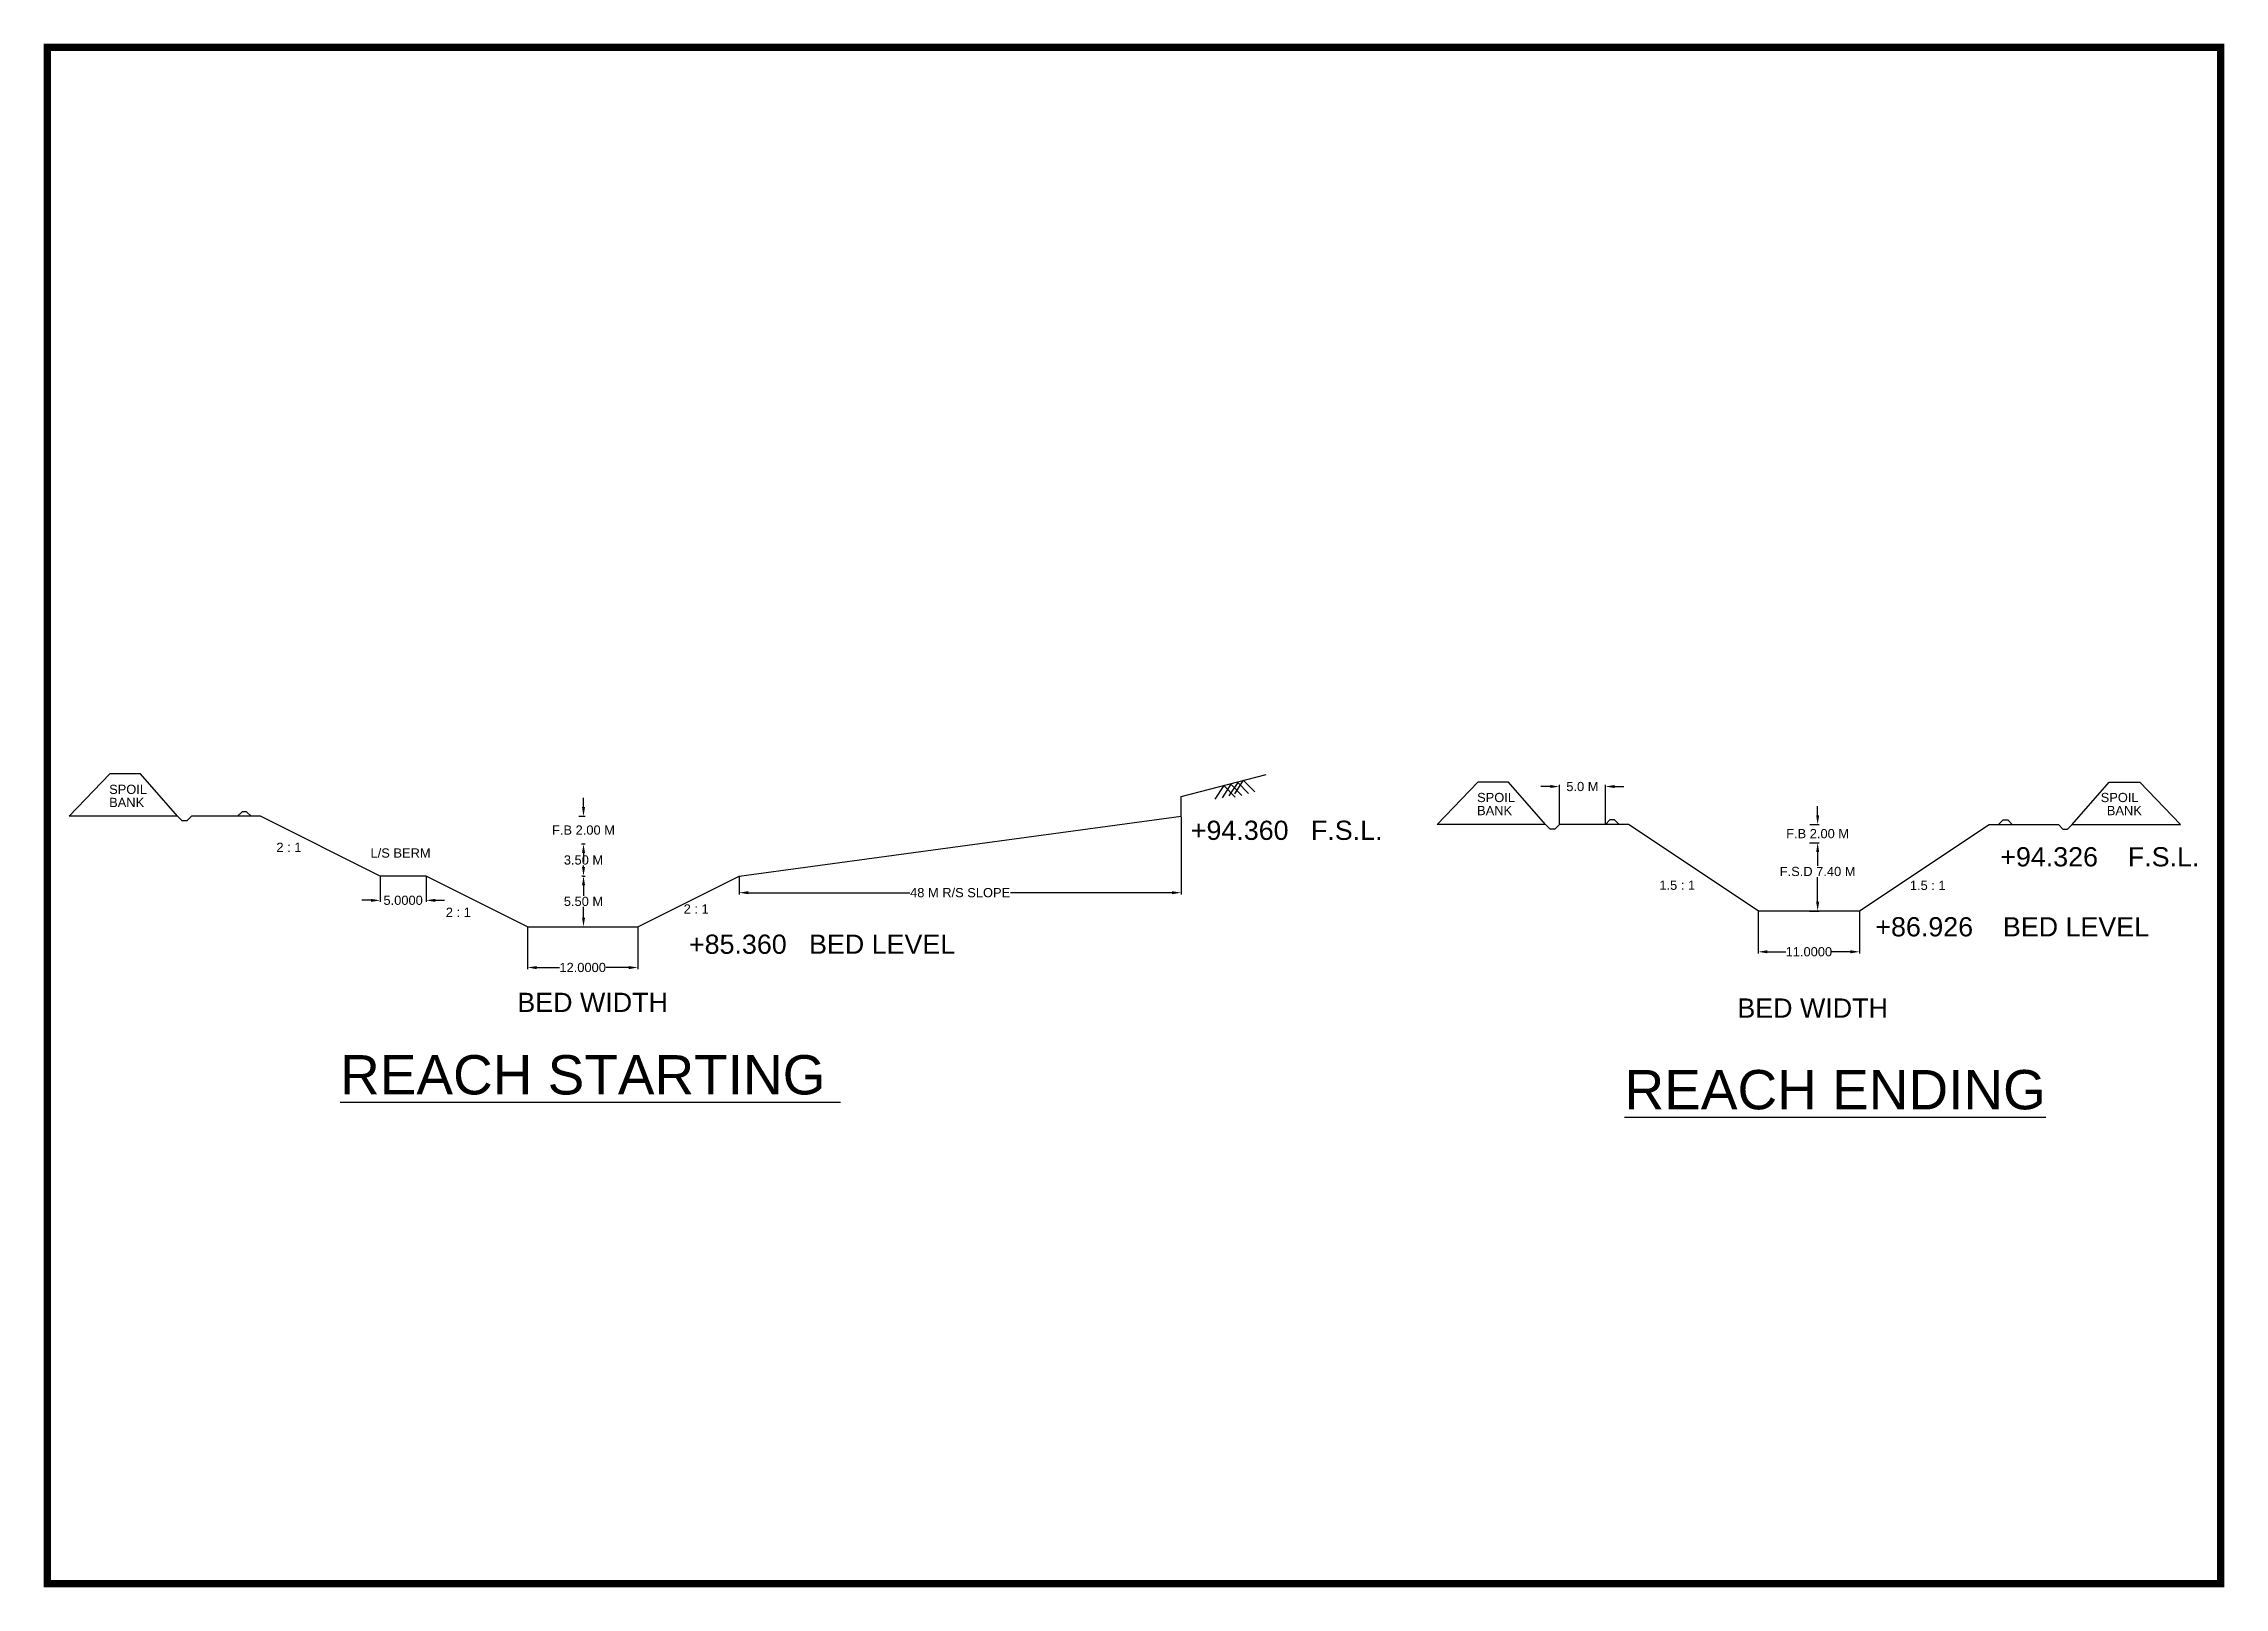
# Model space of a CAD drawing. Header units: inches. Extents: x 27 to 264, y 25 to 193.
import ezdxf

# ---------------------------------------------------------------- set-up
doc = ezdxf.new("R2010")
doc.units = ezdxf.units.IN
doc.header["$MEASUREMENT"] = 0
doc.layers.add('TEXT', color=5, linetype='Continuous')
doc.styles.get("Standard").update_dxf_attribs({"font": 'arial.ttf'})
doc.dimstyles.get("Standard").update_dxf_attribs({"dimtxt": 0.18, "dimasz": 0.18, "dimexe": 0.18, "dimexo": 0.0625, "dimgap": 0.09, "dimtad": 0, "dimtih": 1, "dimtoh": 1, "dimdec": 4, "dimzin": 0, "dimdsep": 46, "dimtxsty": 'Standard', "dimcen": 0.09, "dimadec": 0, "dimazin": 0, "dimtfac": 1, "dimtdec": 4, "dimtofl": 0, "dimtmove": 0, "dimatfit": 3, "dimfxl": 0, "dimtolj": 1, "dimtzin": 0, "dimarcsym": 0})

# ---------------------------------------------------------------- blocks, each defined once
blk = doc.blocks.new('*D3')
at = {"color": 0, "lineweight": -2}
for p, q in [((79.96, 96.71), (79.96, 92.16)), ((91.96, 96.71), (91.96, 92.16)), ((80.96, 92.34), (83.45, 92.34)), ((90.96, 92.34), (88.47, 92.34))]:
    blk.add_line(p, q, dxfattribs=at)
at = {"color": 0}
for points in [[(80.96, 92.5), (80.96, 92.17), (79.96, 92.34)], [(90.96, 92.5), (90.96, 92.17), (91.96, 92.34)]]:
    blk.add_solid(points, dxfattribs=at)
at = {"layer": 'Defpoints', "color": 0}
for p in [(79.96, 96.77), (91.96, 96.77), (91.96, 92.34)]:
    blk.add_point(p, dxfattribs=at)
at = {"color": 0, "insert": (85.96, 92.34), "char_height": 1, "attachment_point": 5}
blk.add_mtext('\\A1;12.0000', dxfattribs=at)
blk = doc.blocks.new('*D4')
at = {"color": 0, "lineweight": -2}
for p, q in [((86.02, 102.27), (86.23, 102.27)), ((86.05, 101.27), (86.05, 100.12)), ((86.05, 97.77), (86.05, 98.92)), ((86.02, 96.77), (86.23, 96.77))]:
    blk.add_line(p, q, dxfattribs=at)
at = {"color": 0}
for points in [[(85.89, 101.27), (86.22, 101.27), (86.05, 102.27)], [(85.89, 97.77), (86.22, 97.77), (86.05, 96.77)]]:
    blk.add_solid(points, dxfattribs=at)
at = {"layer": 'Defpoints', "color": 0}
for p in [(85.96, 102.27), (86.05, 102.27), (85.96, 96.77)]:
    blk.add_point(p, dxfattribs=at)
at = {"color": 0, "insert": (86.05, 99.52), "char_height": 1, "attachment_point": 5}
blk.add_mtext('\\A1;5.50 M', dxfattribs=at)
blk = doc.blocks.new('*D1')
at = {"color": 0, "lineweight": -2}
for p, q in [((85.84, 105.77), (86.23, 105.77)), ((86.05, 104.77), (86.05, 104.62)), ((85.99, 102.27), (85.87, 102.27)), ((86.05, 103.27), (86.05, 103.42))]:
    blk.add_line(p, q, dxfattribs=at)
at = {"color": 0}
for points in [[(85.89, 104.77), (86.22, 104.77), (86.05, 105.77)], [(85.89, 103.27), (86.22, 103.27), (86.05, 102.27)]]:
    blk.add_solid(points, dxfattribs=at)
at = {"layer": 'Defpoints', "color": 0}
for p in [(85.77, 105.77), (86.05, 105.77), (86.05, 102.27)]:
    blk.add_point(p, dxfattribs=at)
at = {"color": 0, "insert": (86.05, 104.02), "char_height": 1, "attachment_point": 5}
blk.add_mtext('\\A1;3.50 M', dxfattribs=at)
blk = doc.blocks.new('*D2')
at = {"color": 0, "lineweight": -2}
for p, q in [((86.05, 109.77), (86.05, 110.77)), ((85.53, 108.77), (86.23, 108.77)), ((85.9, 105.77), (86.23, 105.77)), ((86.05, 104.77), (86.05, 103.77))]:
    blk.add_line(p, q, dxfattribs=at)
at = {"color": 0}
for points in [[(85.89, 109.77), (86.22, 109.77), (86.05, 108.77)], [(85.89, 104.77), (86.22, 104.77), (86.05, 105.77)]]:
    blk.add_solid(points, dxfattribs=at)
at = {"layer": 'Defpoints', "color": 0}
for p in [(85.46, 108.77), (85.84, 105.77), (86.05, 105.77)]:
    blk.add_point(p, dxfattribs=at)
at = {"color": 0, "insert": (86.05, 107.27), "char_height": 1, "attachment_point": 5}
blk.add_mtext('\\A1;F.B 2.00 M', dxfattribs=at)
blk = doc.blocks.new('*D5')
at = {"color": 0, "lineweight": -2}
for p, q in [((150.96, 108.71), (150.96, 100.29)), ((102.96, 102.21), (102.96, 100.29)), ((103.96, 100.47), (121.48, 100.47)), ((149.96, 100.47), (132.44, 100.47))]:
    blk.add_line(p, q, dxfattribs=at)
at = {"color": 0}
for points in [[(103.96, 100.64), (103.96, 100.3), (102.96, 100.47)], [(149.96, 100.64), (149.96, 100.3), (150.96, 100.47)]]:
    blk.add_solid(points, dxfattribs=at)
at = {"layer": 'Defpoints', "color": 0}
for p in [(150.96, 108.77), (102.96, 102.27), (150.96, 100.47)]:
    blk.add_point(p, dxfattribs=at)
at = {"color": 0, "insert": (126.96, 100.47), "char_height": 1, "attachment_point": 5}
blk.add_mtext('\\A1;48 M R/S SLOPE', dxfattribs=at)
blk = doc.blocks.new('*D6')
at = {"color": 0, "lineweight": -2}
for p, q in [((63.96, 102.21), (63.96, 99.46)), ((68.96, 102.21), (68.96, 99.46)), ((62.96, 99.64), (61.96, 99.64)), ((69.96, 99.64), (70.96, 99.64))]:
    blk.add_line(p, q, dxfattribs=at)
at = {"color": 0}
for points in [[(62.96, 99.8), (62.96, 99.47), (63.96, 99.64)], [(69.96, 99.8), (69.96, 99.47), (68.96, 99.64)]]:
    blk.add_solid(points, dxfattribs=at)
at = {"layer": 'Defpoints', "color": 0}
for p in [(63.96, 102.27), (68.96, 102.27), (63.96, 99.64)]:
    blk.add_point(p, dxfattribs=at)
at = {"color": 0, "insert": (66.46, 99.64), "char_height": 1, "attachment_point": 5}
blk.add_mtext('\\A1;5.0000', dxfattribs=at)
blk = doc.blocks.new('*D8')
at = {"color": 0, "lineweight": -2}
for p, q in [((213.65, 98.42), (213.65, 93.87)), ((224.65, 98.42), (224.65, 93.87)), ((214.65, 94.05), (216.64, 94.05)), ((223.65, 94.05), (221.65, 94.05))]:
    blk.add_line(p, q, dxfattribs=at)
at = {"color": 0}
for points in [[(214.65, 94.22), (214.65, 93.88), (213.65, 94.05)], [(223.65, 94.22), (223.65, 93.88), (224.65, 94.05)]]:
    blk.add_solid(points, dxfattribs=at)
at = {"layer": 'Defpoints', "color": 0}
for p in [(213.65, 98.48), (224.65, 98.48), (224.65, 94.05)]:
    blk.add_point(p, dxfattribs=at)
at = {"color": 0, "insert": (219.15, 94.05), "char_height": 1, "attachment_point": 5}
blk.add_mtext('\\A1;11.0000', dxfattribs=at)
blk = doc.blocks.new('*D9')
at = {"color": 0, "lineweight": -2}
for p, q in [((219.21, 105.88), (220.28, 105.88)), ((220.1, 104.88), (220.1, 103.38)), ((220.1, 99.48), (220.1, 102.17)), ((219.21, 98.48), (220.28, 98.48))]:
    blk.add_line(p, q, dxfattribs=at)
at = {"color": 0}
for points in [[(219.94, 104.88), (220.27, 104.88), (220.1, 105.88)], [(219.94, 99.48), (220.27, 99.48), (220.1, 98.48)]]:
    blk.add_solid(points, dxfattribs=at)
at = {"layer": 'Defpoints', "color": 0}
for p in [(219.15, 105.88), (220.1, 105.88), (219.15, 98.48)]:
    blk.add_point(p, dxfattribs=at)
at = {"color": 0, "insert": (220.1, 102.77), "char_height": 1, "attachment_point": 5}
blk.add_mtext('\\A1;F.S.D 7.40 M', dxfattribs=at)
blk = doc.blocks.new('*D7')
at = {"color": 0, "lineweight": -2}
for p, q in [((220.1, 108.88), (220.1, 109.88)), ((219.27, 107.88), (220.28, 107.88)), ((219.27, 105.88), (220.28, 105.88)), ((220.1, 104.88), (220.1, 103.88))]:
    blk.add_line(p, q, dxfattribs=at)
at = {"color": 0}
for points in [[(219.94, 108.88), (220.27, 108.88), (220.1, 107.88)], [(219.94, 104.88), (220.27, 104.88), (220.1, 105.88)]]:
    blk.add_solid(points, dxfattribs=at)
at = {"layer": 'Defpoints', "color": 0}
for p in [(219.21, 107.88), (220.1, 107.88), (219.21, 105.88)]:
    blk.add_point(p, dxfattribs=at)
at = {"color": 0, "insert": (220.1, 106.88), "char_height": 1, "attachment_point": 5}
blk.add_mtext('\\A1;F.B 2.00 M', dxfattribs=at)
blk = doc.blocks.new('*D10')
at = {"color": 0, "lineweight": -2}
for p, q in [((191.05, 112), (190.05, 112)), ((192.05, 107.95), (192.05, 112.18)), ((197.05, 107.95), (197.05, 112.18)), ((198.05, 112), (199.05, 112))]:
    blk.add_line(p, q, dxfattribs=at)
at = {"color": 0}
for points in [[(191.05, 112.17), (191.05, 111.84), (192.05, 112)], [(198.05, 112.17), (198.05, 111.84), (197.05, 112)]]:
    blk.add_solid(points, dxfattribs=at)
at = {"layer": 'Defpoints', "color": 0}
for p in [(192.05, 112), (192.05, 107.88), (197.05, 107.88)]:
    blk.add_point(p, dxfattribs=at)
at = {"color": 0, "insert": (194.55, 112), "char_height": 1, "attachment_point": 5}
blk.add_mtext('\\A1;5.0 M', dxfattribs=at)

msp = doc.modelspace()

# ---------------------------------------------------------------- linework, layer by layer
at = {"color": 106}
for p, q in [((34.59435, 113.37966), (30.19372, 108.76969)), ((37.94285, 113.37966), (34.59435, 113.37966)), ((41.95969, 108.76969), (37.94285, 113.37966)), ((150.95969, 110.92718), (160.21205, 113.2994)), ((155.58587, 112.11329), (154.62167, 110.64267)), ((156.38048, 112.25446), (155.41628, 110.78384)), ((155.58587, 112.11329), (156.84455, 110.84026)), ((157.10742, 112.45595), (156.14322, 110.98533)), ((156.38048, 112.25446), (157.57492, 111.04641)), ((157.7132, 112.69795), (156.749, 111.22734)), ((157.10742, 112.45595), (158.299, 111.25078)), ((157.7132, 112.69795), (158.95969, 111.43727)), ((183.18073, 112.49423), (178.7801, 107.88427)), ((186.52923, 112.49423), (183.18073, 112.49423)), ((190.54607, 107.88427), (186.52923, 112.49423)), ((247.74607, 107.88427), (251.7629, 112.49423)), ((251.7629, 112.49423), (255.1114, 112.49423)), ((255.1114, 112.49423), (259.51203, 107.88427)), ((48.95969, 109.26969), (48.45969, 108.76969)), ((49.45969, 109.26969), (48.95969, 109.26969)), ((49.45969, 109.26969), (49.95969, 108.76969)), ((150.95969, 108.76969), (150.95969, 110.92718)), ((41.95969, 108.76969), (30.19372, 108.76969)), ((42.45969, 108.26969), (41.95969, 108.76969)), ((42.95969, 108.26969), (42.45969, 108.26969)), ((42.95969, 108.26969), (43.45969, 108.76969)), ((50.95969, 108.76969), (43.45969, 108.76969)), ((63.95969, 102.26969), (50.95969, 108.76969)), ((102.95969, 102.26969), (150.95969, 108.76969)), ((190.54607, 107.88427), (178.7801, 107.88427)), ((191.04607, 107.38427), (190.54607, 107.88427)), ((191.54607, 107.38427), (191.04607, 107.38427)), ((191.54607, 107.38427), (192.04607, 107.88427)), ((199.54607, 107.88427), (192.04607, 107.88427)), ((197.54607, 108.38427), (197.04607, 107.88427)), ((198.04607, 108.38427), (197.54607, 108.38427)), ((198.04607, 108.38427), (198.54607, 107.88427)), ((213.64607, 98.48427), (199.54607, 107.88427)), ((224.64607, 98.48427), (238.74607, 107.88427)), ((238.74607, 107.88427), (246.24607, 107.88427)), ((240.24607, 108.38427), (239.74607, 107.88427)), ((240.24607, 108.38427), (240.74607, 108.38427)), ((240.74607, 108.38427), (241.24607, 107.88427)), ((246.74607, 107.38427), (246.24607, 107.88427)), ((246.74607, 107.38427), (247.24607, 107.38427)), ((247.24607, 107.38427), (247.74607, 107.88427)), ((247.74607, 107.88427), (259.51203, 107.88427)), ((68.95969, 102.26969), (63.95969, 102.26969)), ((79.95969, 96.76969), (68.95969, 102.26969)), ((91.95969, 96.76969), (102.95969, 102.26969)), ((213.64607, 98.48427), (224.64607, 98.48427)), ((79.95969, 96.76969), (91.95969, 96.76969))]:
    msp.add_line(p, q, dxfattribs=at)
at = {"layer": 'TEXT', "lineweight": 25, "ltscale": 0.2, "const_width": 0.79487}
msp.add_lwpolyline([(27.8073, 192.31763), (263.88376, 192.31763), (263.88376, 25.39488), (27.8073, 25.39488)], close=True, dxfattribs=at)

# ---------------------------------------------------------------- texts
at = {"color": 106}
for s, p in [('SPOIL', (34.52672, 111.19803)), ('BANK', (34.52672, 109.77599)), ('SPOIL', (183.1131, 110.3126)), ('BANK', (183.1131, 108.89057)), ('SPOIL', (250.8457, 110.3126)), ('BANK', (251.51237, 108.89057)), ('2 : 1', (52.69544, 104.90482)), ('L/S BERM', (62.92287, 104.28183)), ('1.5 : 1', (202.90675, 100.78076)), ('1.5 : 1', (230.1177, 100.76233)), ('2 : 1', (71.09674, 97.84429)), ('2 : 1', (96.93132, 98.2077))]:
    msp.add_text(s, height=1, dxfattribs=at).set_placement(p)
at = {"layer": 'TEXT', "color": 106, "lineweight": 25, "ltscale": 0.2}
for s, height, p in [('+94.360   F.S.L.', 2.0864248, (152.01912, 106.20481)), ('+94.326    F.S.L.', 2.0864248, (239.9377, 103.32743)), ('+86.926    BED LEVEL', 2.0864248, (226.36943, 95.72351)), ('+85.360   BED LEVEL', 2.0864248, (97.50669, 93.83186)), ('BED WIDTH', 2.086425, (78.86756, 87.51296)), ('BED WIDTH', 2.086425, (211.38284, 86.89569)), ('%%UREACH STARTING ', 4.2719994, (59.61129, 78.55042)), ('%%UREACH ENDING', 4.2719994, (199.12657, 76.93315))]:
    msp.add_text(s, height=height, dxfattribs=at).set_placement(p)

# ---------------------------------------------------------------- dimensions: what is measured, and where the dimension line sits
at = {"color": 106}
for base, p1, p2, text, picture, middle in [((192.04607, 112.00288), (197.04607, 107.88427), (192.04607, 107.88427), '5.0 M', '*D10', (194.54607, 112.00288)), ((150.95969, 100.47058), (102.95969, 102.26969), (150.95969, 108.76969), '48 M R/S SLOPE', '*D5', (126.95969, 100.47058))]:
    dim = msp.add_linear_dim(base=base, p1=p1, p2=p2, text=text, dimstyle='Standard', override={"dimtxt": 1, "dimasz": 1}, dxfattribs=at)
    dim.commit()
    dim.dimension.update_dxf_attribs({"geometry": picture, "text_midpoint": middle})
for base, p1, p2, text, picture, middle in [((86.05357, 105.76969), (85.46366, 108.76969), (85.83729, 105.76969), 'F.B 2.00 M', '*D2', (86.05357, 107.26969)), ((220.10215, 105.88427), (219.14607, 98.48427), (219.14607, 105.88427), 'F.S.D 7.40 M', '*D9', (220.10215, 102.77427)), ((86.05357, 102.26969), (85.95969, 96.76969), (85.95969, 102.26969), '5.50 M', '*D4', (86.05357, 99.51969))]:
    dim = msp.add_linear_dim(base=base, p1=p1, p2=p2, angle=90, text=text, dimstyle='Standard', override={"dimtxt": 1, "dimasz": 1}, dxfattribs=at)
    dim.commit()
    dim.dimension.update_dxf_attribs({"geometry": picture, "text_midpoint": middle, "dimtype": 160})
for base, p1, p2, text, picture, middle in [((220.10215, 107.88427), (219.20857, 105.88427), (219.20857, 107.88427), 'F.B 2.00 M', '*D7', (220.10215, 106.88427)), ((86.05357, 105.76969), (86.05357, 102.26969), (85.77479, 105.76969), '3.50 M', '*D1', (86.05357, 104.01969))]:
    dim = msp.add_linear_dim(base=base, p1=p1, p2=p2, angle=90, text=text, dimstyle='Standard', override={"dimtxt": 1, "dimasz": 1}, dxfattribs=at)
    dim.commit()
    dim.dimension.update_dxf_attribs({"geometry": picture, "text_midpoint": middle})
for base, p1, p2, picture, middle in [((63.95969, 99.63768), (68.95969, 102.26969), (63.95969, 102.26969), '*D6', (66.45969, 99.63768)), ((224.64607, 94.05104), (213.64607, 98.48427), (224.64607, 98.48427), '*D8', (219.14607, 94.05104)), ((91.95969, 92.33646), (79.95969, 96.76969), (91.95969, 96.76969), '*D3', (85.95969, 92.33646))]:
    dim = msp.add_linear_dim(base=base, p1=p1, p2=p2, dimstyle='Standard', override={"dimtxt": 1, "dimasz": 1}, dxfattribs=at)
    dim.commit()
    dim.dimension.update_dxf_attribs({"geometry": picture, "text_midpoint": middle})

doc.saveas('drawing.dxf')
